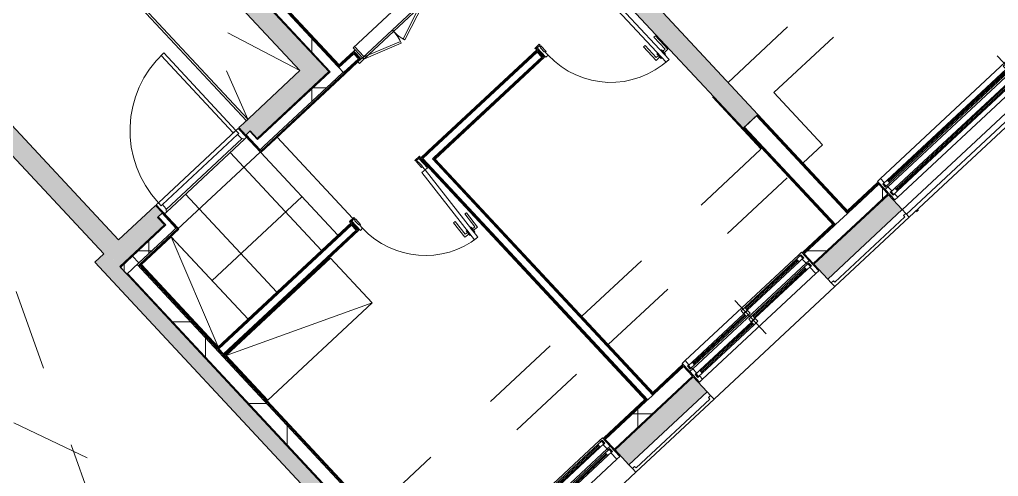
# Model space of a CAD drawing. Header units: millimetres. Extents: x -71377 to 516042, y -145869 to 441446.
# Drawn here: x 217745 to 227354, y 173634 to 178116 of the extents above; entities that cross this region are included whole.
import ezdxf

# ---------------------------------------------------------------- set-up
doc = ezdxf.new("R2010")
doc.units = ezdxf.units.MM
doc.header["$LTSCALE"] = 1000
doc.linetypes.add('_점선_S_', pattern=[1.6, 0.8, -0.8])
for name, color, linetype, lineweight in [('_ A-furn _', 6, 'Continuous', 5), ('A-door', 4, 'Continuous', 5), ('A-door-hdln', 8, 'Continuous', 5), ('A-ele-8', 8, 'Continuous', 5), ('A-fnsh', 5, 'Continuous', 5), ('A-fnsh-4', 4, 'Continuous', 5), ('A-furn', 6, 'Continuous', 5), ('A-glas', 5, 'Continuous', 5), ('A-hat', 251, 'Continuous', 5), ('A-insu', 251, 'Continuous', 5), ('A-rail', 6, 'Continuous', 5), ('A-wind', 4, 'Continuous', 5), ('A-wind-hdln', 8, 'Continuous', 5), ('A_cwall', 2, 'Continuous', 5), ('A_fnsh-4', 4, 'Continuous', 5), ('AA_국기봉', 6, 'Continuous', 9), ('AA_발코니선', 4, '_점선_S_', 5), ('AA_오픈', 8, '_점선_S_', 5)]:
    doc.layers.add(name, color=color, linetype=linetype, lineweight=lineweight)
pattern_1 = [(0, (-96985.9, -23353.2), (0, 800), []), (90, (-96985.9, -23353.2), (-800, 5e-14), [])]
pattern_2 = [(0, (165969.5, 243949.9), (0, 800), []), (90, (165969.5, 243949.9), (-800, 5e-14), [])]

# ---------------------------------------------------------------- blocks, each defined once
blk = doc.blocks.new('3D_팬트리문 - _A_팬트리문_8X23-2183192-지반층 배치도')
at = {"layer": 'A-furn'}
for p, q in [((-24.1, 209.3), (-400, 72.5)), ((-24.1, 209.3), (-17.3, 190.5)), ((24.1, 209.3), (17.3, 190.5)), ((24.1, 209.3), (400, 72.5)), ((-393.2, 53.7), (-17.3, 190.5)), ((393.2, 53.7), (17.3, 190.5)), ((-460, 72.5), (-460, 52.5)), ((-401, 72.5), (-460, 72.5)), ((-460, 52.5), (-418, 52.5)), ((-418, 52.5), (-418, -52.5)), ((-400, 52.5), (-418, 52.5)), ((-401, 52.5), (-401, 72.5)), ((-2, 72.5), (-400, 72.5)), ((-400, 72.5), (-400, 55.5)), ((-400, 72.5), (-393.2, 53.7)), ((-400, 55.5), (-2, 55.5)), ((-382, 52.5), (-400, 52.5)), ((-400, -52.5), (-400, 52.5)), ((-382, -80.5), (-382, 52.5)), ((-2, 55.5), (-2, 72.5)), ((2, 72.5), (2, 55.5)), ((400, 72.5), (2, 72.5)), ((2, 55.5), (400, 55.5)), ((400, 52.5), (382, 52.5)), ((382, 52.5), (382, -80.5)), ((400, 72.5), (393.2, 53.7)), ((400, 55.5), (400, 72.5)), ((418, 52.5), (400, 52.5)), ((400, 52.5), (400, -52.5)), ((460, 72.5), (401, 72.5)), ((401, 72.5), (401, 52.5)), ((418, -52.5), (418, 52.5)), ((418, 52.5), (460, 52.5)), ((460, 52.5), (460, 72.5)), ((-418, -52.5), (-400, -52.5)), ((-400, -52.5), (-400, -80.5)), ((-400, -80.5), (-382, -80.5)), ((-400, -80.5), (400, -80.5)), ((382, -80.5), (400, -80.5)), ((400, -80.5), (400, -52.5)), ((400, -52.5), (418, -52.5))]:
    blk.add_line(p, q, dxfattribs=at)
for centre, start, end in [((-400, 72.5), 360, 20), ((400, 72.5), 160, 180)]:
    blk.add_arc(centre, 400, start, end, dxfattribs=at)
blk = doc.blocks.new('세대외여닫이문 - _A_WD_9x23-V36-지반층 배치도')
at = {"layer": 'A-door'}
for p, q in [((-470, 77), (-410, 77)), ((-470, 65), (-470, 77)), ((-410, 65), (-470, 65)), ((-450, 65), (-420, 65)), ((-450, -60), (-450, 65)), ((-425, 45), (-425, -10)), ((-420, 45), (-425, 45)), ((-425, 45), (-420, 45)), ((-425, -10), (-425, 45)), ((-420, 65), (-420, 45)), ((-420, 45), (-420, 55)), ((-420, 55), (-410, 55)), ((-410, 77), (-410, 65)), ((-410, 55), (-410, -20)), ((410, 77), (470, 77)), ((410, 65), (410, 77)), ((470, 65), (410, 65)), ((410, 55), (420, 55)), ((410, -20), (410, 55)), ((420, 65), (450, 65)), ((420, 45), (420, 65)), ((420, 55), (420, 45)), ((420, 45), (425, 45)), ((425, 45), (420, 45)), ((425, 45), (425, -10)), ((425, -10), (425, 45)), ((450, 65), (450, -60)), ((470, 77), (470, 65)), ((-420, -60), (-450, -60)), ((-425, -10), (-420, -10)), ((-420, -10), (-425, -10)), ((-420, -10), (-420, -60)), ((-420, -20), (-420, -10)), ((-410, -20), (-420, -20)), ((380.2, -56.5), (306.9, -893.3)), ((420, -60), (346.8, -896.8)), ((380.2, -56.5), (420, -60)), ((420, -20), (410, -20)), ((420, -10), (420, -20)), ((425, -10), (420, -10)), ((420, -10), (425, -10)), ((420, -60), (420, -10)), ((450, -60), (420, -60)), ((306.9, -893.3), (346.8, -896.8))]:
    blk.add_line(p, q, dxfattribs=at)
at = {"layer": 'A-door-hdln'}
for p, q in [((-425, 45), (-420, 45)), ((-420, 45), (-425, 45)), ((-420, 45), (-420, 65)), ((-420, 55), (-420, 45)), ((-410, 55), (-420, 55)), ((420, 55), (410, 55)), ((420, 65), (420, 45)), ((425, 45), (420, 45)), ((420, 45), (425, 45)), ((-420, -10), (-425, -10)), ((-425, -10), (-420, -10)), ((-420, -60), (-420, -10)), ((-420, -10), (-420, -20)), ((-420, -20), (-410, -20)), ((410, -20), (420, -20)), ((420, -10), (425, -10)), ((420, -20), (420, -10)), ((420, -10), (420, -60)), ((425, -10), (420, -10)), ((254.1, -808.4), (269.8, -629.1)), ((269.8, -629.1), (289.8, -630.8)), ((289.8, -630.8), (275.8, -790.2)), ((409.3, -641.3), (395.4, -800.7)), ((429.2, -643), (409.3, -641.3)), ((413.5, -822.3), (429.2, -643)), ((304, -812.8), (254.1, -808.4)), ((275.8, -790.2), (305.7, -792.8)), ((302.2, -832.7), (307.4, -772.9)), ((312.2, -833.5), (302.2, -832.7)), ((307.4, -772.9), (317.4, -773.8)), ((317.4, -773.8), (312.2, -833.5)), ((357.2, -777.3), (352, -837)), ((352, -837), (362, -837.9)), ((367.2, -778.1), (357.2, -777.3)), ((362, -837.9), (367.2, -778.1)), ((363.7, -818), (413.5, -822.3)), ((395.4, -800.7), (365.5, -798.1))]:
    blk.add_line(p, q, dxfattribs=at)
blk.add_arc((420, -60), 840, 180, 265, dxfattribs=at)
blk = doc.blocks.new('세대외여닫이문 - _A_WD_9x23_90도-V37-지반층 배치도')
at = {"layer": 'A-door'}
for p, q in [((-470, 77), (-410, 77)), ((-470, 65), (-470, 77)), ((-410, 65), (-470, 65)), ((-450, 65), (-420, 65)), ((-450, -60), (-450, 65)), ((-425, 45), (-425, -10)), ((-420, 45), (-425, 45)), ((-425, 45), (-420, 45)), ((-425, -10), (-425, 45)), ((-420, 65), (-420, 45)), ((-420, 45), (-420, 55)), ((-420, 55), (-410, 55)), ((-410, 77), (-410, 65)), ((-410, 55), (-410, -20)), ((410, 77), (470, 77)), ((410, 65), (410, 77)), ((470, 65), (410, 65)), ((410, 55), (420, 55)), ((410, -20), (410, 55)), ((420, 65), (450, 65)), ((420, 45), (420, 65)), ((420, 55), (420, 45)), ((420, 45), (425, 45)), ((425, 45), (420, 45)), ((425, 45), (425, -10)), ((425, -10), (425, 45)), ((450, 65), (450, -60)), ((450, 55), (490, 55)), ((450, -60), (450, 55)), ((470, 77), (470, 65)), ((-420, -60), (-450, -60)), ((-425, -10), (-420, -10)), ((-420, -10), (-425, -10)), ((-420, -10), (-420, -60)), ((-420, -20), (-420, -10)), ((-410, -20), (-420, -20)), ((380, -60), (380, -900)), ((380, -60), (420, -60)), ((420, -20), (410, -20)), ((420, -10), (420, -20)), ((425, -10), (420, -10)), ((420, -10), (425, -10)), ((420, -60), (420, -10)), ((420, -60), (420, -900)), ((450, -60), (420, -60)), ((490, -60), (450, -60)), ((380, -900), (420, -900))]:
    blk.add_line(p, q, dxfattribs=at)
at = {"layer": 'A-door-hdln'}
for p, q in [((-425, 45), (-420, 45)), ((-420, 45), (-425, 45)), ((-420, 45), (-420, 65)), ((-420, 55), (-420, 45)), ((-410, 55), (-420, 55)), ((420, 55), (410, 55)), ((420, 65), (420, 45)), ((425, 45), (420, 45)), ((420, 45), (425, 45)), ((490, -60), (450, 55)), ((-420, -10), (-425, -10)), ((-425, -10), (-420, -10)), ((-420, -60), (-420, -10)), ((-420, -10), (-420, -20)), ((-420, -20), (-410, -20)), ((410, -20), (420, -20)), ((420, -10), (425, -10)), ((420, -20), (420, -10)), ((420, -10), (420, -60)), ((425, -10), (420, -10)), ((320, -820), (320, -640)), ((320, -640), (340, -640)), ((340, -640), (340, -800)), ((480, -640), (460, -640)), ((460, -640), (460, -800)), ((480, -820), (480, -640)), ((370, -820), (320, -820)), ((340, -800), (370, -800)), ((370, -780), (380, -780)), ((370, -840), (370, -780)), ((380, -840), (370, -840)), ((380, -780), (380, -840)), ((420, -780), (420, -840)), ((430, -780), (420, -780)), ((420, -840), (430, -840)), ((430, -840), (430, -780)), ((460, -800), (430, -800)), ((430, -820), (480, -820))]:
    blk.add_line(p, q, dxfattribs=at)
blk.add_arc((420, -60), 840, 180, 270, dxfattribs=at)
blk = doc.blocks.new('3D_수납가구 - 3D_수납가구-2308794-지반층 배치도')
at = {"layer": '_ A-furn _'}
for p, q in [((0, 1105), (400, 1105)), ((0, 0), (0, 1105)), ((400, 1105), (0, 0)), ((400, 1105), (400, 0))]:
    blk.add_line(p, q, dxfattribs=at)
blk = doc.blocks.new('3D_수납가구 - 3D_수납가구-2308795-지반층 배치도')
at = {"layer": '_ A-furn _'}
for p, q in [((0, 1400), (600, 1400)), ((0, 0), (0, 1400)), ((600, 1400), (0, 0)), ((600, 1400), (600, 0)), ((600, 0), (0, 0))]:
    blk.add_line(p, q, dxfattribs=at)
blk = doc.blocks.new('미서기창__이중창_ - _A_PW_16X12-2154979-지반층 배치도')
at = {"layer": 'A-glas'}
for p, q in [((-720, 136), (-25, 136)), ((-720, 124), (-25, 124)), ((25, 176), (720, 176)), ((25, 164), (720, 164)), ((-720, 26), (-25, 26)), ((-720, 14), (-25, 14)), ((25, 66), (720, 66)), ((25, 54), (720, 54))]:
    blk.add_line(p, q, dxfattribs=at)
at = {"layer": 'A-wind'}
for p, q in [((-800, 95), (-800, 235)), ((-800, 235), (-760, 235)), ((-760, 235), (-760, 150)), ((760, 235), (800, 235)), ((760, 190), (760, 235)), ((800, 235), (800, 95)), ((-760, 150), (-780, 150)), ((-780, 150), (-780, 110)), ((-780, 110), (-760, 110)), ((-770, 148), (-720, 148)), ((-770, 112), (-770, 148)), ((-720, 112), (-770, 112)), ((-760, 110), (-760, 95)), ((-720, 148), (-720, 112)), ((-25, 188), (25, 188)), ((-25, 152), (-25, 188)), ((25, 152), (-25, 152)), ((-25, 148), (25, 148)), ((-25, 112), (-25, 148)), ((25, 112), (-25, 112)), ((25, 188), (25, 152)), ((25, 148), (25, 112)), ((720, 188), (770, 188)), ((720, 152), (720, 188)), ((770, 152), (720, 152)), ((780, 190), (760, 190)), ((760, 95), (760, 150)), ((760, 150), (780, 150)), ((770, 188), (770, 152)), ((780, 150), (780, 190)), ((-760, 95), (-800, 95)), ((-800, 95), (-800, -15)), ((-780, 0), (-780, 40)), ((-780, 40), (-760, 40)), ((-760, 0), (-780, 0)), ((-770, 38), (-720, 38)), ((-770, 2), (-770, 38)), ((-720, 2), (-770, 2)), ((-760, 40), (-760, 95)), ((-760, -15), (-760, 0)), ((-720, 38), (-720, 2)), ((-25, 78), (25, 78)), ((-25, 42), (-25, 78)), ((25, 42), (-25, 42)), ((-25, 38), (25, 38)), ((-25, 2), (-25, 38)), ((25, 2), (-25, 2)), ((25, 78), (25, 42)), ((25, 38), (25, 2)), ((720, 78), (770, 78)), ((720, 42), (720, 78)), ((770, 42), (720, 42)), ((800, 95), (760, 95)), ((760, 80), (760, 95)), ((780, 80), (760, 80)), ((760, -15), (760, 40)), ((760, 40), (780, 40)), ((770, 78), (770, 42)), ((780, 40), (780, 80)), ((800, 95), (800, -15)), ((-800, -15), (-760, -15)), ((800, -15), (760, -15))]:
    blk.add_line(p, q, dxfattribs=at)
at = {"layer": 'A-wind-hdln'}
for p, q in [((0, 335), (0, -115)), ((-760, 235), (760, 235)), ((-720, 148), (-25, 148)), ((-720, 112), (-25, 112)), ((25, 188), (720, 188)), ((25, 152), (720, 152)), ((760, 95), (-760, 95)), ((-720, 38), (-25, 38)), ((-720, 2), (-25, 2)), ((25, 78), (720, 78)), ((25, 42), (720, 42)), ((760, -15), (-760, -15))]:
    blk.add_line(p, q, dxfattribs=at)
blk = doc.blocks.new('미서기창__이중창_2단_ - _A_PW_27X20-2285641-지반층 배치도')
at = {"layer": 'A-glas'}
for p, q in [((-1270, 56), (-375, 56)), ((-1270, 44), (-375, 44)), ((-325, 96), (1270, 96)), ((-325, 84), (1270, 84)), ((-1270, -54), (-375, -54)), ((-1270, -66), (-375, -66)), ((-325, -14), (1270, -14)), ((-325, -26), (1270, -26))]:
    blk.add_line(p, q, dxfattribs=at)
at = {"layer": 'A-wind'}
for p, q in [((-1350, 15), (-1350, 155)), ((-1350, 155), (-1310, 155)), ((-1310, 155), (-1310, 70)), ((-375, 108), (-325, 108)), ((-375, 72), (-375, 108)), ((-325, 108), (-325, 72)), ((1270, 108), (1320, 108)), ((1270, 72), (1270, 108)), ((1310, 155), (1350, 155)), ((1310, 110), (1310, 155)), ((1330, 110), (1310, 110)), ((1320, 108), (1320, 72)), ((1330, 70), (1330, 110)), ((1350, 155), (1350, 15)), ((-1310, 15), (-1350, 15)), ((-1350, 15), (-1350, -95)), ((-1310, 70), (-1330, 70)), ((-1330, 70), (-1330, 30)), ((-1330, 30), (-1310, 30)), ((-1320, 68), (-1270, 68)), ((-1320, 32), (-1320, 68)), ((-1270, 32), (-1320, 32)), ((-1310, 30), (-1310, 15)), ((-1310, -40), (-1310, 15)), ((-1270, 68), (-1270, 32)), ((-325, 72), (-375, 72)), ((-375, 68), (-325, 68)), ((-375, 32), (-375, 68)), ((-325, 32), (-375, 32)), ((-325, 68), (-325, 32)), ((1320, 72), (1270, 72)), ((1310, 15), (1310, 70)), ((1310, 70), (1330, 70)), ((1350, 15), (1310, 15)), ((1310, 0), (1310, 15)), ((1350, 15), (1350, -95)), ((-1350, -95), (-1310, -95)), ((-1330, -80), (-1330, -40)), ((-1330, -40), (-1310, -40)), ((-1310, -80), (-1330, -80)), ((-1320, -42), (-1270, -42)), ((-1320, -78), (-1320, -42)), ((-1270, -78), (-1320, -78)), ((-1310, -95), (-1310, -80)), ((-1270, -42), (-1270, -78)), ((-375, -2), (-325, -2)), ((-375, -38), (-375, -2)), ((-325, -38), (-375, -38)), ((-375, -42), (-325, -42)), ((-375, -78), (-375, -42)), ((-325, -78), (-375, -78)), ((-325, -2), (-325, -38)), ((-325, -42), (-325, -78)), ((1270, -2), (1320, -2)), ((1270, -38), (1270, -2)), ((1320, -38), (1270, -38)), ((1330, 0), (1310, 0)), ((1310, -95), (1310, -40)), ((1310, -40), (1330, -40)), ((1350, -95), (1310, -95)), ((1320, -2), (1320, -38)), ((1330, -40), (1330, 0))]:
    blk.add_line(p, q, dxfattribs=at)
at = {"layer": 'A-wind-hdln'}
for p, q in [((-350, 255), (-350, -195)), ((-1310, 155), (1310, 155)), ((-325, 108), (1270, 108)), ((1310, 15), (-1310, 15)), ((-1270, 68), (-375, 68)), ((-1270, 32), (-375, 32)), ((-325, 72), (1270, 72)), ((1310, -95), (-1310, -95)), ((-1270, -42), (-375, -42)), ((-1270, -78), (-375, -78)), ((-325, -2), (1270, -2)), ((-325, -38), (1270, -38))]:
    blk.add_line(p, q, dxfattribs=at)
blk = doc.blocks.new('국기봉_일반모델_ - 국기봉_일반모델_-2074879-지반층 배치도')
at = {"layer": 'AA_국기봉'}
blk.add_line((2.5, -60), (27.5, -60), dxfattribs=at)
blk = doc.blocks.new('난간 - 난간-V46-지반층 배치도')
at = {"layer": 'A-rail'}
for p, q in [((8785, -7305), (6065, -7305)), ((6065, -7365), (8785, -7365))]:
    blk.add_line(p, q, dxfattribs=at)
blk = doc.blocks.new('대장2_59A_1층_rvt-5-지반층 배치도')
at = {"layer": 'A-hat'}
h = blk.add_hatch(dxfattribs=at)
h.set_pattern_fill('FP_45', color=256, style=0, pattern_type=2)
h.set_pattern_definition(pattern_1)
h.paths.add_polyline_path([(-42099.8, -89764.1), (-42034, -89702.7), (-43398, -88240), (-43463.8, -88301.4), (-42161.2, -89698.3)])
h = blk.add_hatch(dxfattribs=at)
h.set_pattern_fill('FP_45', color=256, style=0, pattern_type=2)
h.set_pattern_definition(pattern_1)
h.paths.add_polyline_path([(-40958.9, -94880.5), (-40556.7, -94505.4), (-40645.3, -94410.4), (-41047.6, -94785.5)])
h.paths.add_polyline_path([(-39371.9, -93400.6), (-38604, -92684.5), (-38692.6, -92589.4), (-39460.5, -93305.5)])
h.paths.add_polyline_path([(-37419.2, -91579.7), (-36687.8, -90897.7), (-36776.5, -90802.6), (-37507.8, -91484.6)])
h.paths.add_polyline_path([(-34698.5, -89042.6), (-34289, -88660.7), (-34377.6, -88565.6), (-34787.2, -88947.6)])
h = blk.add_hatch(dxfattribs=at)
h.set_pattern_fill('FP_45', color=256, style=0, pattern_type=2)
h.set_pattern_definition(pattern_1)
h.paths.add_polyline_path([(-42812.9, -90429.1), (-42099.8, -89764.1), (-42161.2, -89698.3), (-42874.3, -90363.2)])
h = blk.add_hatch(dxfattribs=at)
h.set_pattern_fill('FP_107', color=256, style=0, pattern_type=2)
h.set_pattern_definition([(313, (-42849.1, -91365.3), (438.8, 409.2), []), (43, (-42849.1, -91365.3), (-409.2, 438.8), [])])
h.paths.add_polyline_path([(-42967.6, -92125.3), (-42086.3, -91303.5), (-42985.8, -90344.2), (-43787.7, -91091.9), (-43655.5, -91249), (-43724.6, -91313.5), (-43195.9, -91880.5)])
h = blk.add_hatch(dxfattribs=at)
h.set_pattern_fill('FP_45', color=256, style=0, pattern_type=2)
h.set_pattern_definition(pattern_1)
h.paths.add_polyline_path([(-44041.5, -91574.8), (-43712.4, -91267.9), (-43773.8, -91202.1), (-44102.9, -91509)])
at = {"layer": 'A-ele-8'}
for p, q in [((-36776.5, -90802.6), (-36790.1, -90788)), ((-37521.5, -91470), (-37515, -91476.9)), ((-38699.8, -92581.7), (-38706.3, -92574.8)), ((-39474.2, -93290.9), (-39467.7, -93297.8))]:
    blk.add_line(p, q, dxfattribs=at)
at = {"layer": 'A-fnsh'}
for p, q in [((-42766.1, -88888.3), (-42073.9, -89630.6)), ((-40130, -89479.1), (-40117, -89493)), ((-40071.3, -89542), (-40058.4, -89555.9)), ((-42016.9, -89721), (-42682.5, -90341.6)), ((-43001.5, -90358.8), (-43769.4, -91074.9)), ((-42843.4, -90491.7), (-42983.2, -90341.7)), ((-42682.5, -90341.6), (-41938.4, -91139.5)), ((-41215.3, -90491.2), (-41201.4, -90478.3)), ((-41278.2, -90549.9), (-41264.3, -90536.9)), ((-37082.6, -91060.8), (-36782.8, -90781.1)), ((-43787.7, -91091.9), (-43647.8, -91241.9)), ((-41951, -91177.3), (-41938.1, -91191.2)), ((-43647.8, -91241.9), (-43724.6, -91313.5)), ((-41884.1, -91249), (-41879.4, -91254.1)), ((-37528.8, -91476.8), (-37228.9, -91197.2)), ((-43724.6, -91313.5), (-42967.6, -92125.3)), ((-43195.9, -92481.7), (-41061.2, -94770.8)), ((-38995.1, -92844.2), (-38698.9, -92568)), ((-39481.5, -93297.7), (-39071.9, -92915.8))]:
    blk.add_line(p, q, dxfattribs=at)
at = {"layer": 'A-fnsh-4'}
for p, q in [((-41930.3, -89509.7), (-42082.1, -89651.2)), ((-41923.8, -89516.6), (-41930.3, -89509.7)), ((-41878.1, -89565.6), (-41923.8, -89516.6)), ((-40130.4, -89492.6), (-41194.9, -90485.2)), ((-40071.8, -89555.5), (-41136.3, -90548.1)), ((-40124, -89499.5), (-40130.4, -89492.6)), ((-40078.3, -89548.5), (-40124, -89499.5)), ((-40071.8, -89555.5), (-40078.3, -89548.5)), ((-42075.6, -89658.1), (-42034, -89702.7)), ((-41871.7, -89572.6), (-42023.4, -89714.1)), ((-41871.7, -89572.6), (-41878.1, -89565.6)), ((-37969.4, -90123.8), (-37076, -91081.9)), ((-38101.7, -90247.2), (-37208.3, -91205.3)), ((-41257.8, -90543.9), (-41194.9, -90485.2)), ((-41264.8, -90550.3), (-41257.8, -90543.9)), ((-41264.8, -90550.3), (-39051.3, -92923.9)), ((-41143.2, -90554.6), (-41136.3, -90548.1)), ((-41143.2, -90554.6), (-38988.4, -92865.3)), ((-37069, -91075.4), (-36776.5, -90802.6)), ((-36776.5, -90802.6), (-36999.4, -91010.5)), ((-37201.4, -91198.8), (-37082.9, -91088.3)), ((-36999.4, -91010.5), (-37069, -91075.4)), ((-41951.5, -91190.7), (-43261, -92411.9)), ((-41945, -91197.7), (-41951.5, -91190.7)), ((-41892.9, -91253.6), (-43202.3, -92474.8)), ((-41899.3, -91246.7), (-41945, -91197.7)), ((-41892.9, -91253.6), (-41899.3, -91246.7)), ((-39044.4, -92917.5), (-38995.4, -92871.8))]:
    blk.add_line(p, q, dxfattribs=at)
at = {"layer": 'A-furn'}
for p, q in [((-42843.4, -90491.7), (-42682.5, -90341.6)), ((-41938.4, -91139.5), (-42682.5, -90341.6)), ((-42086.3, -91303.5), (-42843.4, -90491.7))]:
    blk.add_line(p, q, dxfattribs=at)
at = {"layer": 'A-insu'}
for p, q in [((-43463.8, -88301.4), (-42161.2, -89698.3)), ((-42088.5, -89644.2), (-42780.8, -88901.9)), ((-42161.2, -89698.3), (-42874.3, -90363.2)), ((-42099.8, -89764.1), (-42034, -89702.7)), ((-42034, -89702.7), (-42029.9, -89707.1)), ((-42812.9, -90429.1), (-42099.8, -89764.1)), ((-37976.3, -90130.3), (-38094.8, -90240.8)), ((-42949.3, -90282.8), (-42985.8, -90316.9)), ((-42985.8, -90316.9), (-42849.4, -90463.2)), ((-42874.3, -90363.2), (-42949.3, -90282.8)), ((-42849.4, -90463.2), (-42812.9, -90429.1)), ((-36776.5, -90802.6), (-36783.6, -90794.9)), ((-36687.8, -90897.7), (-36776.5, -90802.6)), ((-36910.7, -91105.5), (-36687.8, -90897.7)), ((-43812.3, -91087.5), (-43848.8, -91121.6)), ((-43675.9, -91233.8), (-43812.3, -91087.5)), ((-37076.2, -91067.7), (-37069, -91075.4)), ((-43848.8, -91121.6), (-43773.8, -91202.1)), ((-37419.2, -91579.7), (-36910.7, -91105.5)), ((-43773.8, -91202.1), (-44102.9, -91509)), ((-44041.5, -91574.8), (-43712.4, -91267.9)), ((-43712.4, -91267.9), (-43675.9, -91233.8)), ((-37215.3, -91211.8), (-37507.8, -91484.6)), ((-44102.9, -91509), (-44041.5, -91574.8)), ((-37507.8, -91484.6), (-37419.2, -91579.7)), ((-43254.5, -92418.8), (-43208.8, -92467.8)), ((-38692.6, -92589.4), (-38981.5, -92858.8)), ((-38604, -92684.5), (-38692.6, -92589.4)), ((-39371.9, -93400.6), (-38604, -92684.5)), ((-39058.3, -92930.4), (-39460.5, -93305.5)), ((-39460.5, -93305.5), (-39371.9, -93400.6))]:
    blk.add_line(p, q, dxfattribs=at)
at = {"layer": 'A_fnsh-4'}
for p, q in [((-42073.9, -89630.6), (-42766.1, -88888.3)), ((-42773.1, -88894.7), (-42080.9, -89637.1)), ((-41929.8, -89496.2), (-42088.5, -89644.2)), ((-41930.8, -89523.1), (-42075.6, -89658.1)), ((-41885.1, -89572.1), (-41930.8, -89523.1)), ((-40130, -89479.1), (-41201.4, -90478.3)), ((-40130.9, -89506), (-41188.4, -90492.2)), ((-40085.2, -89555), (-41142.8, -90541.2)), ((-41129.8, -90555.1), (-40058.4, -89555.9)), ((-40085.2, -89555), (-40130.9, -89506)), ((-40123.5, -89486.1), (-40130, -89479.1)), ((-40117, -89493), (-40123.5, -89486.1)), ((-40071.3, -89542), (-40117, -89493)), ((-40064.8, -89549), (-40071.3, -89542)), ((-40058.4, -89555.9), (-40064.8, -89549)), ((-42088.5, -89644.2), (-42082.1, -89651.2)), ((-42082.1, -89651.2), (-42075.6, -89658.1)), ((-42080.9, -89637.1), (-42073.9, -89630.6)), ((-41885.1, -89572.1), (-42029.9, -89707.1)), ((-42016.9, -89721), (-41888.9, -89601.7)), ((-42843.4, -90491.7), (-42016.9, -89721)), ((-42023.4, -89714.1), (-42842.9, -90478.2)), ((-42029.9, -89707.1), (-42023.4, -89714.1)), ((-42023.4, -89714.1), (-42016.9, -89721)), ((-42016.9, -89721), (-42023.4, -89714.1)), ((-37969.4, -90123.8), (-37976.3, -90130.3)), ((-37976.3, -90130.3), (-37082.9, -91088.3)), ((-37962.4, -90117.3), (-37969.4, -90123.8)), ((-37069, -91075.4), (-37962.4, -90117.3)), ((-42989.9, -90320.6), (-42996.8, -90327.1)), ((-42996.8, -90327.1), (-42849.8, -90484.7)), ((-42842.9, -90478.2), (-42989.9, -90320.6)), ((-38101.7, -90247.2), (-38108.7, -90253.7)), ((-38108.7, -90253.7), (-37215.3, -91211.8)), ((-38094.8, -90240.8), (-38101.7, -90247.2)), ((-38094.8, -90240.8), (-37201.4, -91198.8)), ((-42849.8, -90484.7), (-42843.4, -90491.7)), ((-41215.3, -90491.2), (-41264.3, -90536.9)), ((-41251.3, -90550.8), (-41202.3, -90505.1)), ((-41208.4, -90484.7), (-41215.3, -90491.2)), ((-41201.4, -90478.3), (-41208.4, -90484.7)), ((-41202.3, -90505.1), (-41188.4, -90492.2)), ((-41271.2, -90543.4), (-41278.2, -90549.9)), ((-41278.2, -90549.9), (-39058.3, -92930.4)), ((-41264.3, -90536.9), (-41271.2, -90543.4)), ((-41251.3, -90550.8), (-39044.4, -92917.5)), ((-41156.6, -90554.1), (-41149.7, -90547.6)), ((-41156.6, -90554.1), (-38995.4, -92871.8)), ((-41149.7, -90547.6), (-41142.8, -90541.2)), ((-38981.5, -92858.8), (-41129.8, -90555.1)), ((-36790.1, -90788), (-37082.6, -91060.8)), ((-37076.2, -91067.7), (-36783.6, -90794.9)), ((-36783.6, -90794.9), (-36790.1, -90788)), ((-43801.3, -91077.3), (-43808.2, -91083.8)), ((-43808.2, -91083.8), (-43661.3, -91241.4)), ((-43654.3, -91234.9), (-43801.3, -91077.3)), ((-37082.9, -91088.3), (-37076, -91081.9)), ((-37082.6, -91060.8), (-37076.2, -91067.7)), ((-37076, -91081.9), (-37069, -91075.4)), ((-41951, -91177.3), (-43267.5, -92404.9)), ((-41944.6, -91184.3), (-41951, -91177.3)), ((-41938.1, -91191.2), (-41944.6, -91184.3)), ((-41892.4, -91240.2), (-41938.1, -91191.2)), ((-43661.3, -91241.4), (-44031, -91586.2)), ((-44024.5, -91593.1), (-43647.8, -91241.9)), ((-43647.8, -91241.9), (-43654.3, -91234.9)), ((-41952, -91204.2), (-43254.5, -92418.8)), ((-41906.3, -91253.2), (-43208.8, -92467.8)), ((-43195.9, -92481.7), (-41879.4, -91254.1)), ((-41906.3, -91253.2), (-41952, -91204.2)), ((-41885.9, -91247.2), (-41892.4, -91240.2)), ((-41879.4, -91254.1), (-41885.9, -91247.2)), ((-37228.9, -91197.2), (-37521.5, -91470)), ((-37515, -91476.9), (-37222.4, -91204.1)), ((-37222.4, -91204.1), (-37228.9, -91197.2)), ((-37215.3, -91211.8), (-37208.3, -91205.3)), ((-37208.3, -91205.3), (-37201.4, -91198.8)), ((-37521.5, -91470), (-37515, -91476.9)), ((-44031, -91586.2), (-44024.5, -91593.1)), ((-43267.5, -92404.9), (-43261, -92411.9)), ((-43261, -92411.9), (-43254.5, -92418.8)), ((-43208.8, -92467.8), (-43202.3, -92474.8)), ((-43202.3, -92474.8), (-43195.9, -92481.7)), ((-38706.3, -92574.8), (-38995.1, -92844.2)), ((-38988.7, -92851.1), (-38699.8, -92581.7)), ((-38699.8, -92581.7), (-38706.3, -92574.8)), ((-39071.9, -92915.8), (-39474.2, -93290.9)), ((-39467.7, -93297.8), (-39065.5, -92922.7)), ((-39065.5, -92922.7), (-39071.9, -92915.8)), ((-39058.3, -92930.4), (-39051.3, -92923.9)), ((-39051.3, -92923.9), (-39044.4, -92917.5)), ((-38995.4, -92871.8), (-38988.4, -92865.3)), ((-38995.1, -92844.2), (-38988.7, -92851.1)), ((-38988.4, -92865.3), (-38981.5, -92858.8)), ((-39474.2, -93290.9), (-39467.7, -93297.8))]:
    blk.add_line(p, q, dxfattribs=at)
at = {"layer": 'AA_발코니선'}
for p, q in [((-38255.7, -89802.8), (-35644.8, -87368.1)), ((-37806.4, -89903.4), (-35594, -87840.4)), ((-37931.9, -90458), (-38409.3, -89946.1)), ((-37329, -90415.4), (-37806.4, -89903.4)), ((-37519.1, -90592.7), (-37329, -90415.4)), ((-39690.8, -92098.2), (-37931.9, -90458)), ((-39431.6, -92376.1), (-37665.4, -90729.1)), ((-41756.9, -94024.9), (-39765.3, -92167.7)), ((-41497.7, -94302.8), (-39507, -92446.4))]:
    blk.add_line(p, q, dxfattribs=at)
at = {"layer": 'A-door-hdln', "rotation": 43.00000124847661}
for name, p in [('세대외여닫이문 - _A_WD_9x23_90도-V37-지반층 배치도', (-39756, -89205.6)), ('세대외여닫이문 - _A_WD_9x23-V36-지반층 배치도', (-41577.1, -90903.8))]:
    blk.add_blockref(name, p, dxfattribs=at)
at = {"layer": 'A-furn'}
for name, p, rotation in [('3D_팬트리문 - _A_팬트리문_8X23-2183192-지반층 배치도', (-41588.3, -89249.6), 223.0000012484764), ('국기봉_일반모델_ - 국기봉_일반모델_-2074879-지반층 배치도', (-36448.3, -91029.8), 43.00000124847661), ('3D_수납가구 - 3D_수납가구-2308794-지반층 배치도', (-43260.2, -92398.1), 43.00000124847661), ('3D_수납가구 - 3D_수납가구-2308795-지반층 배치도', (-41748.6, -91966.2), 133.0000012484765)]:
    blk.add_blockref(name, p, dxfattribs=dict(at, rotation=rotation))
at = {"layer": 'A-rail', "rotation": 43.00000124847661}
blk.add_blockref('난간 - 난간-V46-지반층 배치도', (-45962.2, -89845), dxfattribs=at)
at = {"layer": 'A-wind-hdln'}
for name, p, rotation in [('미서기창__이중창_2단_ - _A_PW_27X20-2285641-지반층 배치도', (-35737.5, -89922.6), 223.0000012484765), ('미서기창__이중창_ - _A_PW_16X12-2154979-지반층 배치도', (-38110.6, -92025.9), 223.0000012484766), ('미서기창__이중창_ - _A_PW_16X12-2154979-지반층 배치도', (-40063.3, -93846.8), 223.0000012484766)]:
    blk.add_blockref(name, p, dxfattribs=dict(at, rotation=rotation))
blk = doc.blocks.new('세대현관문 - _A_FSD_11x22-6446858-지반층 배치도')
at = {"layer": 'A-door'}
for p, q in [((485, 50), (485, 1090)), ((485, 1090), (520, 1090)), ((520, 50), (520, 1090)), ((-520, 50), (-550, 50)), ((-550, 50), (-550, -70)), ((-520, 10), (-520, 50)), ((-505, 10), (-520, 10)), ((-505, -40), (-505, 10)), ((485, 50), (520, 50)), ((520, 10), (505, 10)), ((505, 10), (505, -40)), ((550, 50), (520, 50)), ((520, 50), (520, 10)), ((550, -70), (550, 50)), ((-550, -70), (-525, -70)), ((-525, -70), (-505, -40)), ((505, -40), (525, -70)), ((525, -70), (550, -70))]:
    blk.add_line(p, q, dxfattribs=at)
at = {"layer": 'A-door-hdln'}
for p, q in [((-520, 50), (520, 50)), ((-505, 10), (505, 10)), ((-525, -70), (525, -70))]:
    blk.add_line(p, q, dxfattribs=at)
blk.add_arc((520, 50), 1040, 90, 180, dxfattribs=at)

msp = doc.modelspace()

# ---------------------------------------------------------------- hatches: boundary and pattern name
at = {"layer": 'A-hat'}
for points in [[(220633.8, 177468.9), (220780.1, 177605.3), (219416.1, 179068), (219269.8, 178931.6), (220506.6, 177605.3)], [(224846.7, 177049.4), (224993, 177185.8), (223666.5, 178608.3), (223520.2, 178471.9), (224668.2, 177240.8)], [(218638.5, 175745), (218784.8, 175881.4), (216963.8, 177834.1), (216817.6, 177697.7), (218619.4, 175765.5)], [(220078, 176950.6), (220633.8, 177468.9), (220497.4, 177615.2), (219941.6, 177096.9), (220009.8, 177023.7)], [(225679.5, 175569.9), (226410.8, 176251.9), (226274.4, 176398.1), (225543.1, 175716.1), (225590.1, 175665.7)], [(218728.7, 175692.3), (219167.4, 176101.5), (219031, 176247.8), (218716.6, 175954.5), (218784.8, 175881.4), (218660.5, 175765.5)], [(221776.6, 172203.9), (221886.3, 172306.2), (218660.4, 175765.5), (218638.5, 175745), (218570.3, 175818.1), (218482.5, 175736.3), (221211.8, 172809.5)], [(223726.7, 173748.9), (224494.7, 174465), (224358.3, 174611.3), (223594.2, 173891), (223637.4, 173844.7)]]:
    msp.add_hatch(color=256, dxfattribs=at).paths.add_polyline_path(points)
h = msp.add_hatch(color=256, dxfattribs=at)
h.paths.add_polyline_path([(219099.2, 176174.7), (219146.8, 176219), (219078.6, 176292.1), (219031, 176247.8), (219057.9, 176219)])
h.paths.add_polyline_path([(219965.9, 176982.8), (220009.8, 177023.7), (219941.6, 177096.9), (219897.7, 177056), (219941.6, 177008.9)])
h = msp.add_hatch(dxfattribs=at)
h.set_pattern_fill('FP_13', color=256, scale=1000, style=0, pattern_type=2)
h.set_pattern_definition(pattern_2)
h.paths.add_polyline_path([(218796.8, 175619.2), (218913.8, 175728.3), (218852.4, 175794.1), (218735.5, 175685)])
h = msp.add_hatch(dxfattribs=at)
h.set_pattern_fill('FP_13', color=256, scale=1000, style=0, pattern_type=2)
h.set_pattern_definition(pattern_2)
h.paths.add_polyline_path([(221798.1, 172415.4), (221893.2, 172504), (218899.2, 175714.7), (218804.2, 175626), (221430.6, 172809.5)])

# ---------------------------------------------------------------- linework, layer by layer
at = {"layer": 'A-ele-8'}
for p, q in [((228468.3, 178033.8), (226479, 176178.7)), ((219930.6, 176949.9), (219182.1, 176251.9)), ((225747.7, 175496.7), (224562.9, 174391.9)), ((223585.9, 173891), (223590.3, 173895.2)), ((223794.9, 173675.8), (222610.2, 172571))]:
    msp.add_line(p, q, dxfattribs=at)
at = {"layer": 'A-fnsh'}
msp.add_line((219107.8, 176319.4), (219868.5, 177028.7), dxfattribs=at)
at = {"layer": 'A-insu'}
for p, q in [((226410.8, 176251.9), (225679.5, 175569.9)), ((226444.9, 176215.3), (226410.8, 176251.9)), ((218852.4, 175794.1), (218735.5, 175685)), ((218913.8, 175728.3), (218852.4, 175794.1)), ((218735.5, 175685), (218796.8, 175619.2)), ((218796.8, 175619.2), (218913.8, 175728.3)), ((221893.2, 172504), (218899.2, 175714.7)), ((218804.2, 175626), (221886.8, 172320.3)), ((225679.5, 175569.9), (225713.6, 175533.3)), ((224494.7, 174465), (223726.7, 173748.9)), ((224528.8, 174428.5), (224494.7, 174465)), ((223726.7, 173748.9), (223760.8, 173712.4))]:
    msp.add_line(p, q, dxfattribs=at)
at = {"layer": 'A_cwall'}
for p, q in [((219133.4, 179077.9), (220497.4, 177615.2)), ((220780.1, 177605.3), (219416.1, 179068)), ((224993, 177185.8), (223666.5, 178608.3)), ((223520.2, 178471.9), (224846.7, 177049.4)), ((218716.6, 175954.5), (216963.8, 177834.1)), ((220497.4, 177615.2), (219941.6, 177096.9)), ((220078, 176950.6), (220780.1, 177605.3)), ((216954, 177551.4), (218570.3, 175818.1)), ((224846.7, 177049.4), (224993, 177185.8)), ((219941.6, 177096.9), (219897.7, 177056)), ((219897.7, 177056), (219965.9, 176982.8)), ((219965.9, 176982.8), (220009.8, 177023.7)), ((220009.8, 177023.7), (220078, 176950.6)), ((226274.4, 176398.1), (225543.1, 175716.1)), ((226410.8, 176251.9), (226274.4, 176398.1)), ((219031, 176247.8), (218716.6, 175954.5)), ((219078.6, 176292.1), (219031, 176247.8)), ((219146.8, 176219), (219078.6, 176292.1)), ((225679.5, 175569.9), (226410.8, 176251.9)), ((219099.2, 176174.7), (219146.8, 176219)), ((219167.4, 176101.5), (219099.2, 176174.7)), ((218728.7, 175692.3), (219167.4, 176101.5)), ((218570.3, 175818.1), (218482.5, 175736.3)), ((218482.5, 175736.3), (221776.6, 172203.9)), ((221886.3, 172306.2), (218728.6, 175692.3)), ((225543.1, 175716.1), (225679.5, 175569.9)), ((224358.3, 174611.3), (223590.3, 173895.2)), ((224494.7, 174465), (224358.3, 174611.3)), ((223726.7, 173748.9), (224494.7, 174465)), ((223590.3, 173895.2), (223726.7, 173748.9))]:
    msp.add_line(p, q, dxfattribs=at)
at = {"layer": 'A_fnsh-4'}
for p, q in [((218483.2, 178719.4), (219970.8, 177124.2)), ((219985.5, 177137.8), (218501.9, 178728.7)), ((219970.8, 177124.2), (219985.5, 177137.8)), ((225747.7, 175496.7), (226479, 176178.7)), ((225749.1, 175539.1), (226436.6, 176180.2)), ((226444.9, 176215.3), (226423, 176194.8)), ((226436.6, 176180.2), (226423, 176194.8)), ((226479, 176178.7), (226444.9, 176215.3)), ((218924.4, 175716.9), (218917.4, 175710.5)), ((218917.4, 175710.5), (221893.7, 172518.8)), ((221900.6, 172525.3), (218924.4, 175716.9)), ((225735.5, 175553.8), (225713.6, 175533.3)), ((225713.6, 175533.3), (225747.7, 175496.7)), ((225735.5, 175553.8), (225749.1, 175539.1)), ((224528.8, 174428.5), (224506.8, 174408)), ((224562.9, 174391.9), (224528.8, 174428.5)), ((223794.9, 173675.8), (224562.9, 174391.9)), ((223796.4, 173718.2), (224520.5, 174393.4)), ((224520.5, 174393.4), (224506.8, 174408)), ((223782.8, 173732.8), (223760.8, 173712.4)), ((223760.8, 173712.4), (223794.9, 173675.8)), ((223782.8, 173732.8), (223796.4, 173718.2))]:
    msp.add_line(p, q, dxfattribs=at)
at = {"layer": 'AA_오픈'}
for p, q in [((219133.4, 179077.9), (219985.5, 177137.8)), ((220497.4, 177615.2), (218621.5, 178600.5)), ((219604.5, 170178.3), (216954, 177551.4)), ((214800.1, 175543), (221776.6, 172203.9))]:
    msp.add_line(p, q, dxfattribs=at)

# ---------------------------------------------------------------- block references
msp.add_blockref('대장2_59A_1층_rvt-5-지반층 배치도', (262955.4, 267303.1))
at = {"layer": 'A-door-hdln', "rotation": 43.00000124847563}
msp.add_blockref('세대현관문 - _A_FSD_11x22-6446858-지반층 배치도', (219522.2, 176637.5), dxfattribs=at)

doc.saveas('drawing.dxf')
